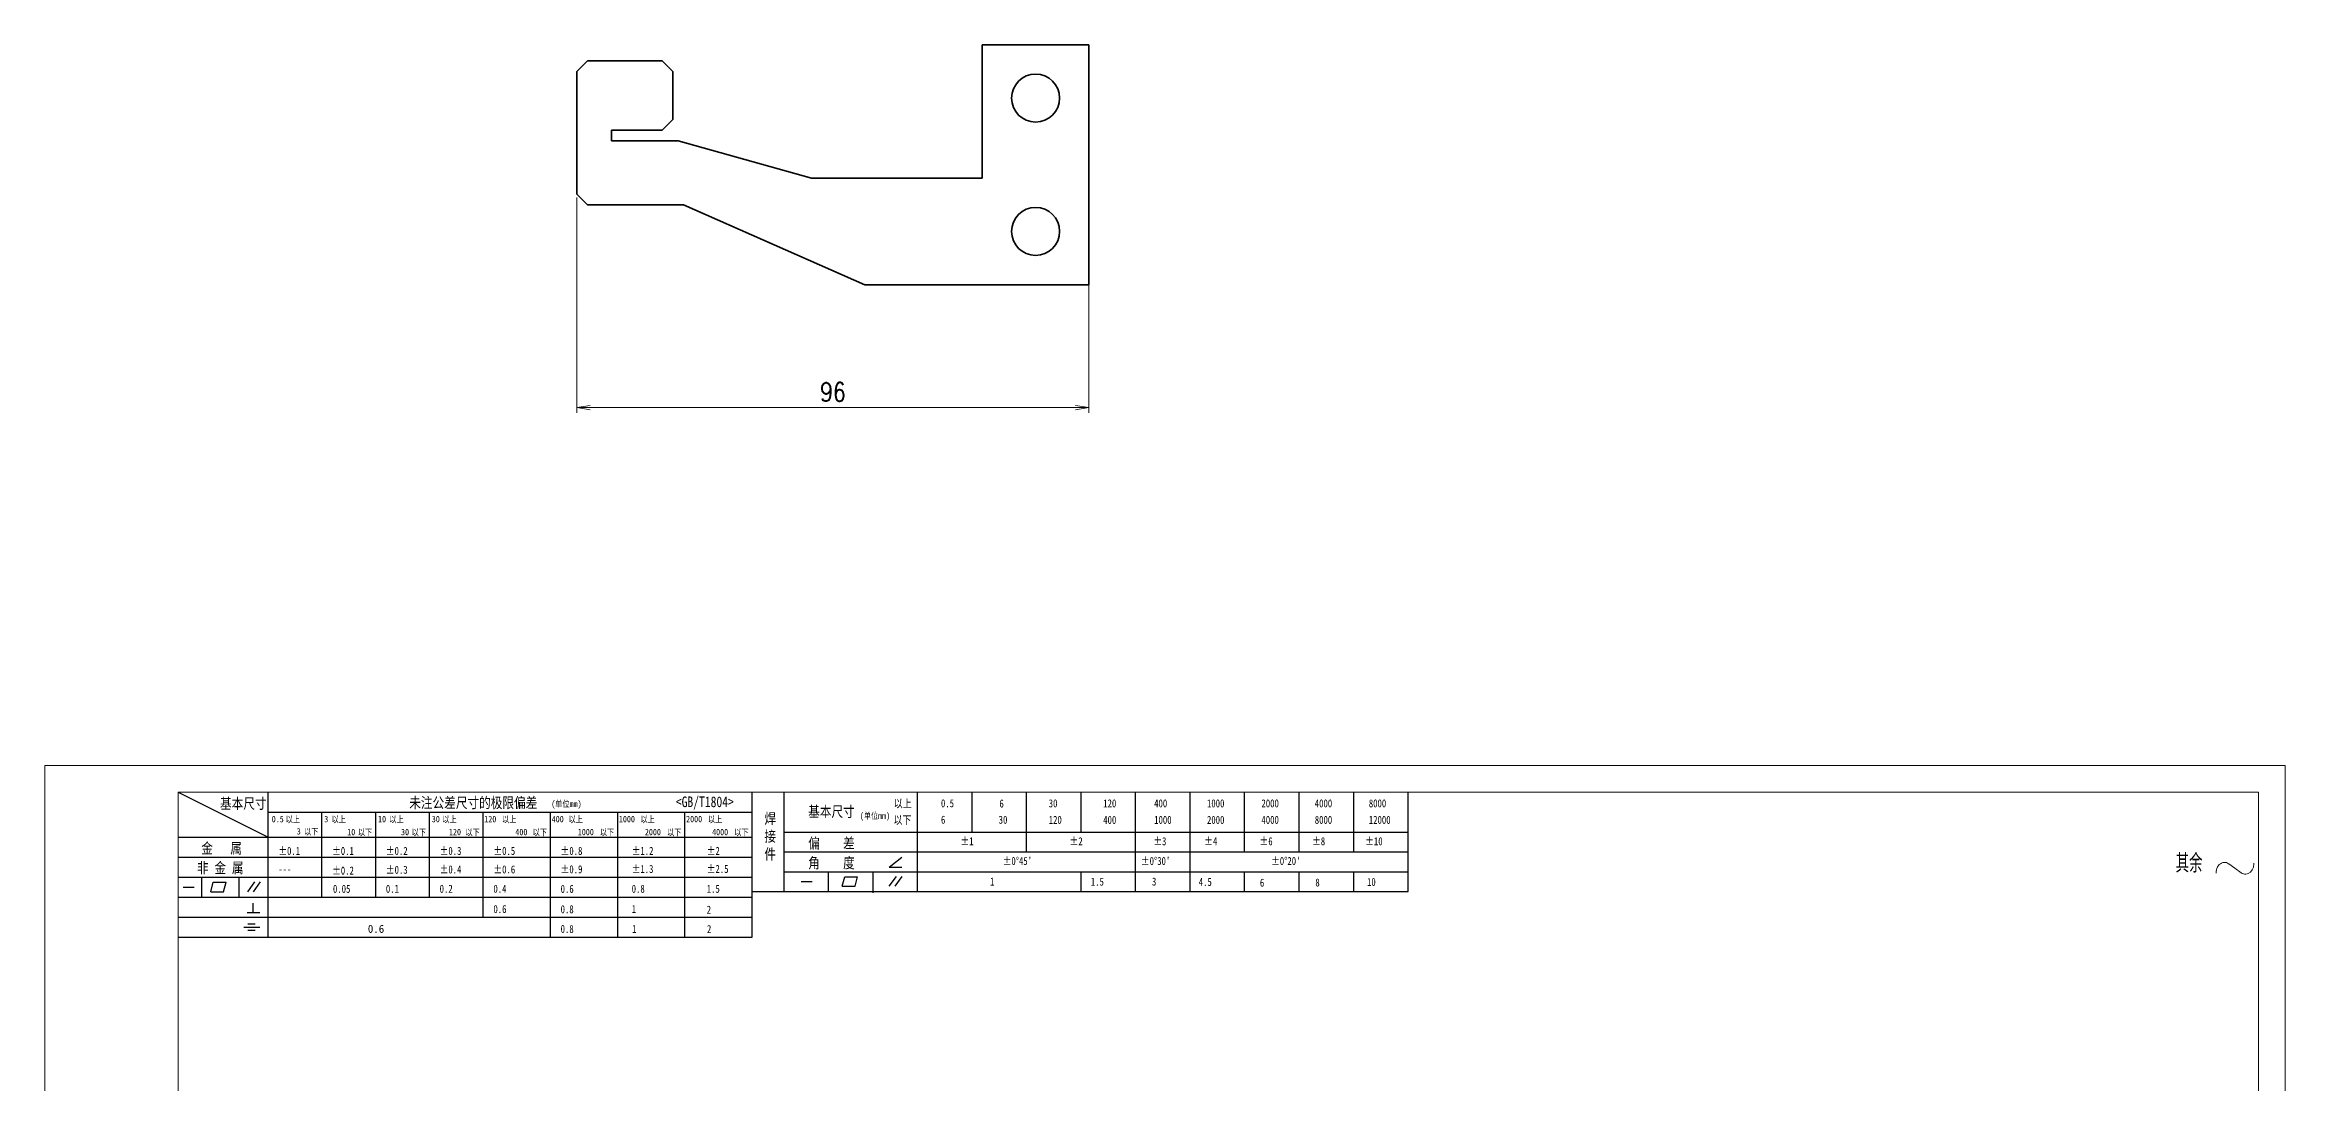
# Model space of a CAD drawing. Header units: inches. Extents: x 269 to 10986, y 1043 to 4337.
# Drawn here: x 2458 to 2878, y 1404.4 to 1599 of the extents above; entities that cross this region are included whole.
import ezdxf

# ---------------------------------------------------------------- set-up
doc = ezdxf.new("R2010")
doc.units = ezdxf.units.IN
doc.header["$MEASUREMENT"] = 0
doc.linetypes.add('DOT2', pattern=[0.125, 0, -0.125])
doc.layers.add('图\\M+19E79\\M+195B6\\M+18E9A', color=7, linetype='Continuous')
for name, color, linetype, lineweight in [('图框', 7, 'Continuous', 18), ('标注线', 3, 'Continuous', 18), ('粗实线', 7, 'Continuous', 35)]:
    doc.layers.add(name, color=color, linetype=linetype, lineweight=lineweight)
doc.layers.add('打印', color=7, linetype='Continuous', lineweight=15, plot=False)
doc.layers.add('打印-禁用', color=7, linetype='Continuous', lineweight=15, plot=False)
doc.styles.add('DIM', font='romans.shx', dxfattribs={"width": 0.8, "bigfont": 'bigfont.shx'})
doc.styles.add('国标', font='simfang.ttf', dxfattribs={"width": 0.8})
doc.styles.add('机械长仿宋', font='gbenor.shx', dxfattribs={"height": 1, "bigfont": 'gbcbig.shx'})
doc.dimstyles.new('XR 1-1$0', dxfattribs={"dimtxt": 3.5, "dimasz": 2.5, "dimexe": 1, "dimexo": 0.625, "dimgap": 1.2, "dimtad": 1, "dimzin": 9, "dimdsep": 46, "dimtxsty": 'DIM', "dimblk": 'OPEN', "dimcen": 0, "dimclrd": 8, "dimclre": 8, "dimclrt": 2, "dimazin": 2, "dimtfac": 0.5, "dimtmove": 0, "dimatfit": 3, "dimldrblk": 'OPEN', "dimfxl": 0, "dimtolj": 2, "dimlwd": 18, "dimlwe": 18, "dimarcsym": 0})

# ---------------------------------------------------------------- blocks, each defined once
blk = doc.blocks.new('GZDEH零件A3图框V01版')
at = {"layer": '图\\M+19E79\\M+195B6\\M+18E9A', "color": 9}
for p, q in [((2882.49, -1554.46), (2899.37, -1562.92)), ((2899.37, -1581.67), (2899.37, -1554.46)), ((2990.09, -1581.67), (2990.09, -1554.46)), ((2996.09, -1573.08), (2996.09, -1554.46)), ((3021.09, -1561.98), (3021.09, -1554.46)), ((3031.31, -1561.98), (3031.31, -1554.46)), ((3041.53, -1561.98), (3041.53, -1554.46)), ((3051.75, -1561.98), (3051.75, -1554.46)), ((3061.98, -1561.98), (3061.98, -1554.46)), ((3072.2, -1561.98), (3072.2, -1554.46)), ((3082.42, -1561.98), (3082.42, -1554.46)), ((3092.64, -1561.98), (3092.64, -1554.46)), ((3102.86, -1561.98), (3102.86, -1554.46)), ((3113.09, -1573.08), (3113.09, -1554.46)), ((2899.37, -1558.24), (2990.09, -1558.24)), ((2909.45, -1574.17), (2909.45, -1558.24)), ((2919.53, -1574.17), (2919.53, -1558.24)), ((2929.61, -1574.17), (2929.61, -1558.24)), ((2939.69, -1577.92), (2939.69, -1558.24)), ((2952.29, -1581.67), (2952.29, -1558.24)), ((2964.89, -1581.67), (2964.89, -1558.24)), ((2977.49, -1581.67), (2977.49, -1558.24)), ((2996.09, -1561.98), (3113.09, -1561.98)), ((3021.09, -1573.08), (3021.09, -1561.98)), ((3041.53, -1565.68), (3041.53, -1561.98)), ((3061.98, -1573.08), (3061.98, -1561.98)), ((3072.2, -1573.08), (3072.2, -1561.98)), ((3082.42, -1565.68), (3082.42, -1561.98)), ((3092.64, -1565.68), (3092.64, -1561.98)), ((3102.86, -1565.68), (3102.86, -1561.98)), ((2882.49, -1562.92), (2990.09, -1562.92)), ((2996.09, -1565.68), (3113.09, -1565.68)), ((2882.49, -1566.67), (2990.09, -1566.67)), ((2882.49, -1570.42), (2990.09, -1570.42)), ((2886.92, -1574.12), (2886.92, -1570.42)), ((2893.91, -1574.12), (2893.91, -1570.42)), ((2996.09, -1569.38), (3113.09, -1569.38)), ((3004.42, -1573.08), (3004.42, -1569.38)), ((3006.97, -1572.12), (3007.45, -1570.33)), ((3007.45, -1570.33), (3009.86, -1570.33)), ((3009.39, -1572.12), (3009.86, -1570.33)), ((3012.75, -1573.08), (3012.75, -1569.38)), ((3015.75, -1568.51), (3018.15, -1566.66)), ((3015.75, -1568.51), (3018.15, -1568.51)), ((3015.81, -1572.12), (3017.15, -1570.26)), ((3016.89, -1572.12), (3018.23, -1570.26)), ((3051.75, -1573.08), (3051.75, -1569.38)), ((3082.42, -1573.08), (3082.42, -1569.48)), ((3092.64, -1573.08), (3092.64, -1569.38)), ((3102.86, -1573.08), (3102.86, -1569.38)), ((2882.49, -1574.17), (2990.09, -1574.17)), ((2883.43, -1572.27), (2885.49, -1572.27)), ((2888.59, -1573.16), (2889.07, -1571.37)), ((2888.59, -1573.16), (2891, -1573.16)), ((2889.07, -1571.37), (2891.48, -1571.37)), ((2891, -1573.16), (2891.48, -1571.37)), ((2895.52, -1573.16), (2896.85, -1571.3)), ((2896.6, -1573.16), (2897.94, -1571.3)), ((2990.09, -1573.08), (3113.09, -1573.08)), ((2999.26, -1571.23), (3001.32, -1571.23)), ((3006.97, -1572.12), (3009.39, -1572.12)), ((3012.75, -1573.33), (3012.75, -1573.08)), ((2882.49, -1577.92), (2990.09, -1577.92)), ((2895.42, -1577.05), (2897.81, -1577.05)), ((2895.57, -1579.17), (2896.92, -1579.17)), ((2896.58, -1577.05), (2896.58, -1575.28)), ((2882.49, -1581.67), (2990.09, -1581.67)), ((2894.79, -1579.77), (2897.77, -1579.77)), ((2895.57, -1580.37), (2896.93, -1580.37))]:
    blk.add_line(p, q, dxfattribs=at)
at = {"layer": '图框', "linetype": 'Continuous'}
for p, q in [((2882.49, -1554.46), (2882.49, -1832.96)), ((3272.49, -1554.46), (2882.49, -1554.46)), ((3272.49, -1832.96), (3272.49, -1554.46))]:
    blk.add_line(p, q, dxfattribs=at)
at = {"layer": '打印-禁用', "linetype": 'Continuous'}
for p, q in [((2857.49, -1549.46), (2857.49, -1846.46)), ((3277.49, -1549.46), (2857.49, -1549.46)), ((3277.49, -1846.46), (3277.49, -1549.46))]:
    blk.add_line(p, q, dxfattribs=at)
at = {"layer": '图\\M+19E79\\M+195B6\\M+18E9A', "color": 9, "style": '国标', "width": 0.8}
for s, height, p in [('基本尺寸', 2, (2890.33, -1557.58)), ('未注公差尺寸的极限偏差', 2, (2925.81, -1557.44)), ('<GB/T1804>', 2, (2975.78, -1557.27)), ('基本尺寸', 2, (3000.6, -1559.1)), ('以上', 1.5, (3016.64, -1557.33)), ('0.5', 1.5, (3025.49, -1557.3)), ('6', 1.5, (3036.45, -1557.34)), ('30', 1.5, (3045.69, -1557.31)), ('120', 1.5, (3055.91, -1557.31)), ('400', 1.5, (3065.46, -1557.31)), ('1000', 1.5, (3075.36, -1557.31)), ('2000', 1.5, (3085.57, -1557.31)), ('4000', 1.5, (3095.57, -1557.31)), ('8000', 1.5, (3105.7, -1557.31)), ('30', 1.2, (2930.04, -1560.11)), ('以下', 1.5, (3016.58, -1560.43)), ('6', 1.5, (3025.49, -1560.38)), ('30', 1.5, (3036.31, -1560.39)), ('120', 1.5, (3045.69, -1560.41)), ('400', 1.5, (3055.91, -1560.41)), ('1000', 1.5, (3065.46, -1560.41)), ('2000', 1.5, (3075.36, -1560.41)), ('4000', 1.5, (3085.57, -1560.41)), ('8000', 1.5, (3095.57, -1560.41)), ('12000', 1.5, (3105.7, -1560.41)), ('金   属', 2, (2886.82, -1565.98)), ('±0.1', 1.5, (2901.27, -1566.23)), ('±0.1', 1.5, (2911.35, -1566.23)), ('±0.2', 1.5, (2921.43, -1566.23)), ('±0.3', 1.5, (2931.51, -1566.23)), ('±0.5', 1.5, (2941.59, -1566.23)), ('±0.8', 1.5, (2954.19, -1566.23)), ('±1.2', 1.5, (2967.51, -1566.23)), ('±2', 1.5, (2981.58, -1566.23)), ('偏    差', 2, (3000.6, -1565.04)), ('角    度', 2, (3000.6, -1568.74)), ('±1', 1.5, (3029.16, -1564.42)), ("±0%%D45'", 1.5, (3037.06, -1568.12)), ('±2', 1.5, (3049.61, -1564.42)), ("±0%%D30'", 1.5, (3062.98, -1568.12)), ('±3', 1.5, (3065.3, -1564.42)), ('±4', 1.5, (3074.85, -1564.42)), ('±6', 1.5, (3085.22, -1564.42)), ("±0%%D20'", 1.5, (3087.38, -1568.12)), ('±8', 1.5, (3095.06, -1564.42)), ('±10', 1.5, (3105.02, -1564.42)), ('非 金 属', 2, (2886.02, -1569.65)), ('---', 1.5, (2901.27, -1569.65)), ('±0.2', 1.5, (2911.35, -1569.92)), ('±0.3', 1.5, (2921.43, -1569.77)), ('±0.4', 1.5, (2931.51, -1569.71)), ('±0.6', 1.5, (2941.59, -1569.71)), ('±0.9', 1.5, (2954.19, -1569.68)), ('±1.3', 1.5, (2967.51, -1569.62)), ('±2.5', 1.5, (2981.58, -1569.61)), ('1', 1.5, (3034.69, -1571.98)), ('1.5', 1.5, (3053.59, -1572.01)), ('3', 1.5, (3065.05, -1571.98)), ('4.5', 1.5, (3073.82, -1572.05)), ('6', 1.5, (3085.28, -1572.19)), ('8', 1.5, (3095.68, -1572.15)), ('10', 1.5, (3105.36, -1572.06)), ('0.1', 1.5, (2921.43, -1573.34)), ('0.2', 1.5, (2931.51, -1573.33)), ('0.4', 1.5, (2941.59, -1573.33)), ('0.6', 1.5, (2954.19, -1573.35)), ('0.8', 1.5, (2967.51, -1573.33)), ('1.5', 1.5, (2981.58, -1573.34)), ('0.6', 1.5, (2941.59, -1577.14)), ('0.8', 1.5, (2954.19, -1577.17)), ('1', 1.5, (2967.51, -1577.12)), ('2', 1.5, (2981.58, -1577.26)), ('0.8', 1.5, (2954.19, -1580.87)), ('1', 1.5, (2967.59, -1580.86)), ('2', 1.5, (2981.62, -1580.89))]:
    blk.add_text(s, height=height, dxfattribs=at).set_placement(p)
at = {"layer": '图\\M+19E79\\M+195B6\\M+18E9A', "color": 9, "lineweight": 15, "style": '国标', "width": 0.8}
for s, p in [('(单位mm)', (2952.44, -1557.27)), ('(单位mm)', (3010.27, -1559.51)), ('0.5', (2900.03, -1560.11)), ('以上', (2902.64, -1560.16)), ('3', (2904.73, -1562.41)), ('以下', (2906.1, -1562.46)), ('3', (2909.88, -1560.11)), ('以上', (2911.25, -1560.16)), ('10', (2914.19, -1562.54)), ('以下', (2916.18, -1562.59)), ('10', (2919.96, -1560.11)), ('以上', (2922.09, -1560.16)), ('30', (2924.27, -1562.54)), ('以下', (2926.26, -1562.59)), ('以上', (2932.02, -1560.16)), ('120', (2933.26, -1562.54)), ('以下', (2936.34, -1562.59)), ('120', (2939.88, -1560.11)), ('以上', (2943.21, -1560.16)), ('400', (2945.7, -1562.54)), ('以下', (2948.94, -1562.59)), ('400', (2952.52, -1560.11)), ('以上', (2955.68, -1560.16)), ('1000', (2957.41, -1562.54)), ('以下', (2961.54, -1562.59)), ('1000', (2965.12, -1560.11)), ('以上', (2969.16, -1560.16)), ('2000', (2969.99, -1562.54)), ('以下', (2974.14, -1562.59)), ('2000', (2977.72, -1560.11)), ('以上', (2981.8, -1560.16)), ('4000', (2982.59, -1562.54)), ('以下', (2986.74, -1562.59))]:
    blk.add_text(s, height=1.2, dxfattribs=at).set_placement(p)
at = {"layer": '图\\M+19E79\\M+195B6\\M+18E9A', "color": 9, "lineweight": 13, "style": '国标'}
blk.add_text('0.6', height=1.5, dxfattribs=at).set_placement((2918.05, -1580.85))
at = {"layer": '图\\M+19E79\\M+195B6\\M+18E9A', "color": 9, "style": '国标'}
for s, insert, char_height, width, attachment_point in [('焊\\P接\\P件', (2992.39, -1558.41), 2, 3.1877, 1), ('0.05', (2911.51, -1573.37), 1.5, 5.1982, 7)]:
    blk.add_mtext(s, dxfattribs=dict(at, insert=insert, char_height=char_height, width=width, attachment_point=attachment_point))
blk = doc.blocks.new('DEH A3')
at = {"layer": '图框'}
blk.add_blockref('GZDEH零件A3图框V01版', (-2857.49, 1846.46), dxfattribs=at)
blk = doc.blocks.new('其余不去材料')
at = {"layer": '标注线', "color": 2, "lineweight": 13}
for points in [[(0, 0.17), (0.01, 0.48), (0.07, 0.79), (0.16, 1.09), (0.28, 1.36), (0.44, 1.6), (0.62, 1.8), (0.82, 1.97), (1.04, 2.09), (1.26, 2.17), (1.49, 2.21), (1.72, 2.21), (1.94, 2.17), (2.37, 1.97), (2.41, 1.95)], [(2.41, 1.95), (3.55, 1.11), (4.7, 0.27)], [(4.7, 0.27), (4.91, 0.14), (5.14, 0.05), (5.37, 0), (5.6, 0), (5.82, 0.04), (6.04, 0.11), (6.45, 0.38), (6.79, 0.8), (7.02, 1.34), (7.11, 1.95), (7.11, 2.09)]]:
    blk.add_lwpolyline(points, dxfattribs=at)
at = {"layer": '标注线', "color": 7, "linetype": 'DOT2', "style": '机械长仿宋'}
blk.add_text('其余', height=3.5, dxfattribs=at).set_placement((-7.56, 0.3))
blk = doc.blocks.new('_Open')
at = {"color": 0, "linetype": 'ByBlock', "lineweight": -2}
for p, q in [((-1, 0.17), (0, 0)), ((-1, -0.17), (0, 0)), ((0, 0), (-1, 0))]:
    blk.add_line(p, q, dxfattribs=at)
blk = doc.blocks.new('*D1267')
at = {"color": 8, "lineweight": 18, "transparency": 16777216}
for p, q in [((2557.72, 1570.38), (2557.72, 1529.94)), ((2653.72, 1570.38), (2653.72, 1529.94)), ((2560.22, 1530.94), (2651.22, 1530.94))]:
    blk.add_line(p, q, dxfattribs=at)
at = {"layer": 'Defpoints', "color": 0, "transparency": 16777216}
for p in [(2557.72, 1571.01), (2653.72, 1571.01), (2653.72, 1530.94)]:
    blk.add_point(p, dxfattribs=at)
at = {"color": 8, "lineweight": 18, "transparency": 16777216, "xscale": 2.5, "yscale": 2.5, "zscale": 2.5, "rotation": 180}
blk.add_blockref('_Open', (2557.72, 1530.94), dxfattribs=at)
at = {"color": 8, "lineweight": 18, "transparency": 16777216, "xscale": 2.5, "yscale": 2.5, "zscale": 2.5}
blk.add_blockref('_Open', (2653.72, 1530.94), dxfattribs=at)
at = {"color": 2, "transparency": 16777216, "insert": (2605.72, 1533.89), "char_height": 3.5, "attachment_point": 5, "style": 'DIM'}
blk.add_mtext('\\A2;96', dxfattribs=at)

msp = doc.modelspace()

# ---------------------------------------------------------------- linework, layer by layer
at = {"layer": '打印'}
msp.add_lwpolyline([(2457.977, 1463.819), (2877.977, 1463.819), (2877.977, 1166.819), (2457.977, 1166.819)], close=True, dxfattribs=at)
at = {"layer": '粗实线'}
for p, q in [((2557.724, 1594.007), (2559.724, 1596.007)), ((2559.724, 1596.007), (2565.724, 1596.007)), ((2565.724, 1596.007), (2567.724, 1596.007)), ((2567.724, 1596.007), (2573.724, 1596.007)), ((2575.724, 1594.007), (2573.724, 1596.007)), ((2653.724, 1599.007), (2633.724, 1599.007)), ((2633.724, 1599.007), (2633.724, 1574.007)), ((2653.724, 1554.007), (2653.724, 1599.007)), ((2557.724, 1594.007), (2557.724, 1571.007)), ((2575.724, 1594.007), (2575.724, 1585.007)), ((2575.724, 1585.007), (2573.724, 1583.007)), ((2557.724, 1571.007), (2557.724, 1581.007)), ((2564.224, 1583.007), (2564.224, 1581.007)), ((2564.224, 1583.007), (2565.724, 1583.007)), ((2576.724, 1581.007), (2564.224, 1581.007)), ((2565.724, 1583.007), (2567.724, 1583.007)), ((2567.724, 1583.007), (2573.724, 1583.007)), ((2576.724, 1581.007), (2601.724, 1574.007)), ((2557.724, 1571.007), (2559.724, 1569.007)), ((2557.724, 1571.007), (2559.724, 1569.007)), ((2601.724, 1574.007), (2633.724, 1574.007)), ((2559.724, 1569.007), (2577.724, 1569.007)), ((2559.724, 1569.007), (2564.724, 1569.007)), ((2611.724, 1554.007), (2577.724, 1569.007)), ((2611.724, 1554.007), (2653.724, 1554.007))]:
    msp.add_line(p, q, dxfattribs=at)
for centre in [(2643.724, 1589.007), (2643.724, 1564.007)]:
    msp.add_circle(centre, 4.5, dxfattribs=at)

# ---------------------------------------------------------------- block references
at = {"layer": '图框'}
msp.add_blockref('DEH A3', (2457.977, 1166.819), dxfattribs=at)
at = {"layer": '标注线'}
msp.add_blockref('其余不去材料', (2865.008, 1443.431), dxfattribs=at)

# ---------------------------------------------------------------- dimensions: what is measured, and where the dimension line sits
dim = msp.add_linear_dim(base=(2653.724, 1530.937), p1=(2557.724, 1571.007), p2=(2653.724, 1571.007), dimstyle='XR 1-1$0', override={"dimarcsym": 1})
dim.commit()
dim.dimension.update_dxf_attribs({"geometry": '*D1267', "text_midpoint": (2605.724, 1533.887)})

doc.saveas('drawing.dxf')
